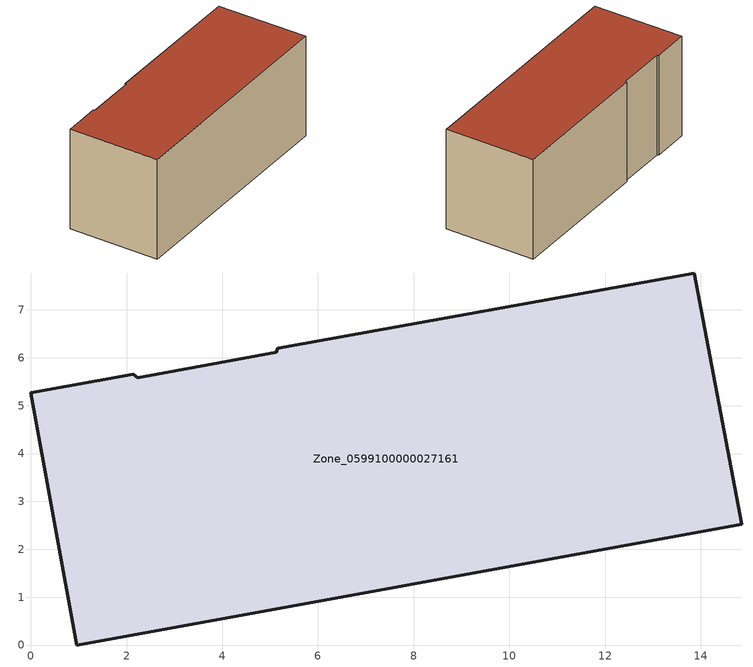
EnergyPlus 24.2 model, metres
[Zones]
Zone_0599100000027161
 floor ground (C_G): 2.14,5.66 2.23,5.58 5.12,6.12 5.16,6.2 13.86,7.77 14.85,2.52 0.96,0 0,5.27 z0
 wall outside (C_F): 5.12,6.12 2.23,5.58 2.14,5.66 0,5.27 0.96,0 14.85,2.52 13.86,7.77 5.16,6.2 5.12,6.12 z0:6.1
 roof outside (C_R): 2.23,5.58 2.14,5.66 0,5.27 0.96,0 14.85,2.52 13.86,7.77 5.16,6.2 5.12,6.12 z6.1
[BUILDING]
Pand.0599100000027161: North Axis=0; Terrain=City; Loads Convergence Tolerance Value=0.04; Temperature Convergence Tolerance Value=0.4; Solar Distribution=FullExterior; Maximum Number of Warmup Days=25; Minimum Number of Warmup Days=1
[Site:Location]
Rotterdam.The.Hague.AP_ZH_NLD Design_Conditions: Latitude=51.96; Longitude=4.45; Time Zone=1; Elevation=-4.5
[SITE:GROUNDTEMPERATURE:BUILDINGSURFACE]
18, 18, 18, 18, 18, 18, 18, 18, 18, 18, 18, 18
[MATERIAL] Thermal Absorptance=0.9; Solar Absorptance=0.7; Visible Absorptance=0.7
Name | Roughness | Thickness | Conductivity | Density | Specific Heat
G.D.1965 | MediumSmooth | 0.15 | 1 | 540 | 1210
F.D.1965 | Rough | 0.3 | 0.857143 | 1920 | 840
R.D.1965 | MediumRough | 0.2 | 0.08 | 1500 | 1000
[CONSTRUCTION]
C_G: G.D.1965
C_F: F.D.1965
C_R: R.D.1965
[ZONE]
Zone_0599100000027161: Type=1; Multiplier=1; Ceiling Height=Autocalculate; Volume=Autocalculate; Floor Area=autocalculate; Part of Total Floor Area=Yes
[ZONEINFILTRATION:DESIGNFLOWRATE]
Infil_Zone_0599100000027161: Zone or ZoneList or Space or SpaceList=Zone_0599100000027161; Schedule=AlwaysOn; Design Flow Rate Calculation Method=Flow/Area; Flow Rate per Floor Area=0.0042; Constant Term Coefficient=1; Temperature Term Coefficient=0; Velocity Term Coefficient=0; Velocity Squared Term Coefficient=0
[HVACTEMPLATE:ZONE:IDEALLOADSAIRSYSTEM]
Zone_0599100000027161: Maximum Heating Supply Air Temperature=50; Minimum Cooling Supply Air Temperature=13; Maximum Heating Supply Air Humidity Ratio=0.0156; Minimum Cooling Supply Air Humidity Ratio=0.0077; Heating Limit=NoLimit; Cooling Limit=NoLimit; Dehumidification Control Type=ConstantSensibleHeatRatio; Cooling Sensible Heat Ratio=0.7; Dehumidification Setpoint=60; Humidification Control Type=None; Humidification Setpoint=30; Outdoor Air Method=None; Outdoor Air Flow Rate per Person=0.00944; Outdoor Air Flow Rate per Zone Floor Area=0; Outdoor Air Flow Rate per Zone=0; Demand Controlled Ventilation Type=None; Outdoor Air Economizer Type=NoEconomizer; Heat Recovery Type=None; Sensible Heat Recovery Effectiveness=0.7; Latent Heat Recovery Effectiveness=0.65
[ZONECONTROL:THERMOSTAT]
ThermostatControl_Zone_0599100000027161: Zone or ZoneList=Zone_0599100000027161; Control Type Schedule=DualSetpointControlType; Control 1=Thermostat_Zone_0599100000027161; Temperature Difference Between Cutout And Setpoint=0
[THERMOSTATSETPOINT:DUALSETPOINT]
Thermostat_Zone_0599100000027161: Heating Setpoint Temperature Schedule=HeatingSetpoint_Zone_0599100000027161; Cooling Setpoint Temperature Schedule=CoolingSetpoint_Zone_0599100000027161
[SCHEDULE:COMPACT]
HeatingSetpoint_Zone_0599100000027161: Through: 12/31, For: AllDays, Until: 24:00, 21
CoolingSetpoint_Zone_0599100000027161: Through: 12/31, For: AllDays, Until: 24:00, 24
DualSetpointControlType: Through: 12/31, For: AllDays, Until: 24:00, 4
AlwaysOn: Through: 12/31, For: AllDays, Until: 24:00, 1
